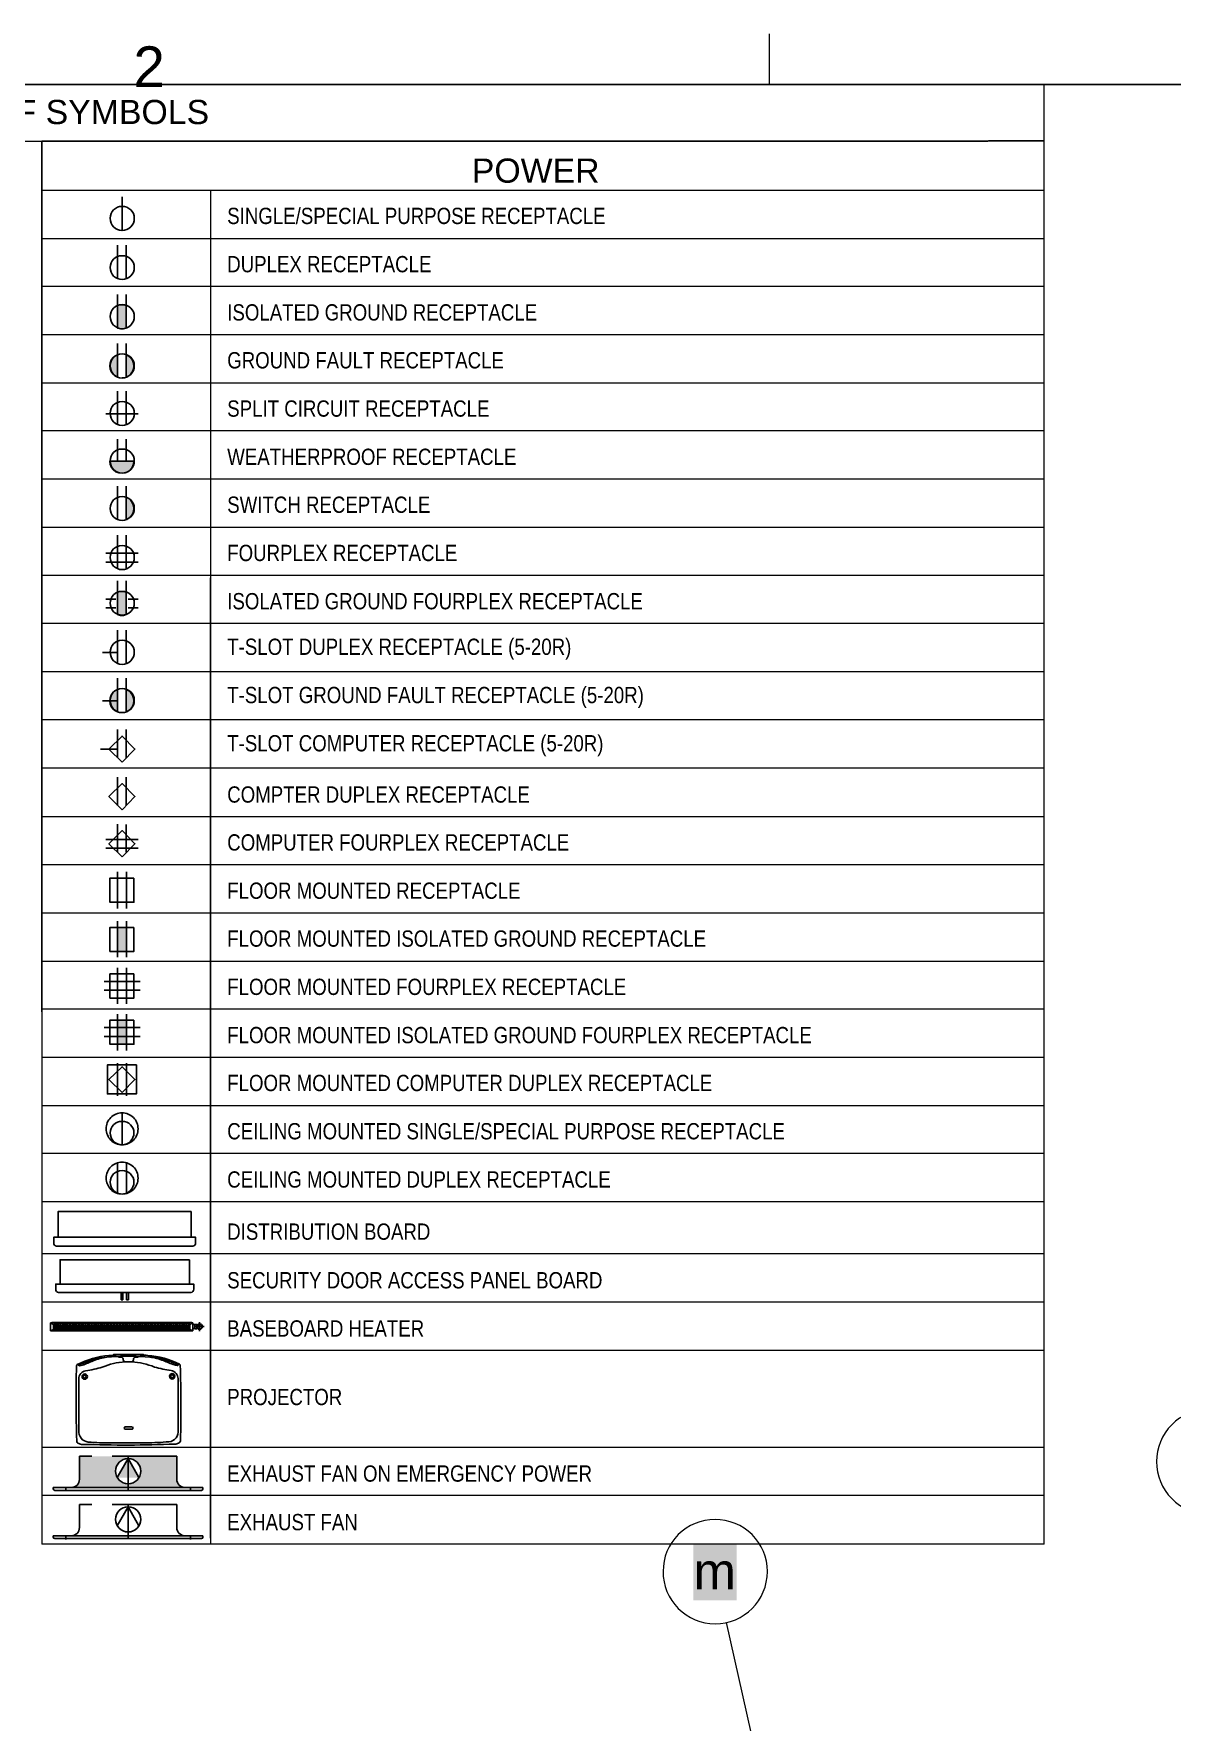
# Model space of a CAD drawing. Header units: inches. Extents: x 0.9 to 36.3, y 0.7 to 23.3.
# Drawn here: x 22.51 to 28.09, y 14.96 to 23.24 of the extents above; entities that cross this region are included whole.
import ezdxf

# ---------------------------------------------------------------- set-up
doc = ezdxf.new("R2010")
doc.units = ezdxf.units.IN
doc.linetypes.add('CENTER', pattern=[50.8, 31.75, -6.35, 6.35, -6.35])
doc.layers.get('0').update_dxf_attribs({"color": 1})
doc.layers.add('Legends', color=250, linetype='Continuous')
doc.layers.add('PDF_Text', color=7, linetype='Continuous')
doc.layers.add('PDF_Geometry', color=7, linetype='Continuous', lineweight=9, true_color=0x777777)
doc.layers.add('PDF_Solid Fills', color=7, linetype='Continuous', true_color=0xffffff)
doc.styles.add('PDF Arial', font='arial.ttf')
doc.styles.add('PDF Arial Narrow', font='ARIALN.TTF')
doc.styles.add('PDF GillSansMT', font='arial.ttf')

# ---------------------------------------------------------------- blocks, each defined once
blk = doc.blocks.new('Epson 5040ub_top_cad-block.com')
at = {"color": 0}
for points in [[(-73.9, -4.5), (-73.9, 0), (0, 0)], [(73.9, -4.5), (73.9, 0), (0, 0)], [(-230.6, -53.4), (-238.1, -47.2)], [(-219.7, -49.3), (-227.7, -42.6)], [(-208.3, -44.9), (-216.4, -38.2)], [(-198.7, -41.1), (-206.5, -34.6)], [(-188.1, -37), (-195.3, -31)], [(-177.2, -32.4), (-183.1, -27.5)], [(-167.9, -28.7), (-172.6, -24.9)], [(-157.3, -24.9), (-160.4, -22.3)], [(-147.5, -21.8), (-149.4, -20.3)], [(-138.3, -19.3), (-138.9, -18.8)], [(138.3, -19.3), (138.9, -18.8)], [(147.5, -21.8), (149.4, -20.3)], [(157.3, -24.9), (160.4, -22.3)], [(167.9, -28.7), (172.6, -24.9)], [(177.2, -32.4), (183.1, -27.5)], [(188.1, -37), (195.3, -31)], [(198.7, -41.1), (206.5, -34.6)], [(208.3, -44.9), (216.4, -38.2)], [(219.7, -49.3), (227.7, -42.6)], [(230.6, -53.4), (238.1, -47.2)], [(-18.6, -359.4), (0, -359.4)], [(-18.6, -371.4), (0, -371.4)], [(18.6, -359.4), (0, -359.4)], [(18.6, -371.4), (0, -371.4)], [(-48.7, -438.5), (48.7, -438.5)]]:
    blk.add_lwpolyline(points, dxfattribs=at)
for points in [[(0, -36.6), (-16.8, -36.6, -0.354906), (-24.2, -30.6, -0.016056), (-25.6, -22.2, 0.285232), (-31.3, -15.4, 0.084022), (-44.3, -13.5, -0.143766), (-48.6, -12.3, -0.072792), (-51.7, -9.7), (-60.2, -10.3, 0.320532), (-65.8, -5.2, 0.048215), (-96.9, -4.8, 0.096612), (-253.6, -49, 0.263617), (-257.6, -55.1, 0.012885), (-257.6, -426.5, -0.781265)], [(-60.2, -10.3), (-106, -13.5, 0.045223), (-106, -13.5, 0.07056), (-174.3, -31.3, -0.006437), (-228.3, -52.6, -0.072856), (-242.6, -55.7, -0.70445), (-245.6, -48.9, -0.081569), (-240.3, -45.4, -0.0531), (-169.8, -21.4, -0.048177), (-106, -13.5, -6.183682)], [(-48.7, -438.5), (-87.3, -438.5, -0.020934), (-200.3, -433.8, -0.427836), (-246.2, -376.8), (-246.2, -120.6, -0.367703), (-212.3, -80.7, 0.026801), (-129.5, -62.7, 0.03082), (-129.5, -62.7, -0.081077), (-16.8, -36.6, -8.970593)], [(-246.5, -53.2, -0.112665), (-245.6, -51.7, -0.081569), (-240.3, -48.2, -0.0531), (-169.8, -24.2, -0.02751), (-133.5, -18.2, -0.02751)], [(0, -36.6), (16.8, -36.6, 0.354906), (24.2, -30.6, 0.016056), (25.6, -22.2, -0.285232), (31.3, -15.4, -0.084022), (44.3, -13.5, 0.143766), (48.6, -12.3, 0.072792), (51.7, -9.7), (60.2, -10.3, -0.320532), (65.8, -5.2, -0.048215), (96.9, -4.8, -0.096612), (253.6, -49, -0.263617), (257.6, -55.1, -0.012885), (257.6, -426.5, 0.781265)], [(48.7, -438.5), (87.3, -438.5, 0.020934), (200.3, -433.8, 0.427836), (246.2, -376.8), (246.2, -120.6, 0.367703), (212.3, -80.7, -0.026801), (129.5, -62.7, -0.03082), (129.5, -62.7, 0.081077), (16.8, -36.6, 8.970593)], [(60.2, -10.3), (106, -13.5, -0.045223), (106, -13.5, -0.07056), (174.3, -31.3, 0.006437), (228.3, -52.6, 0.072856), (242.6, -55.7, 0.70445), (245.6, -48.9, 0.081569), (240.3, -45.4, 0.0531), (169.8, -21.4, 0.048177), (106, -13.5, 6.183682)], [(246.5, -53.2, 0.112665), (245.6, -51.7, 0.081569), (240.3, -48.2, 0.0531), (169.8, -24.2, 0.02751), (133.5, -18.2, 0.02751)], [(-257.6, -426.5, 0.30611), (-247.4, -441.7, 0.079705), (-229.7, -445.7, 0.003039), (0, -450, 73.76926)], [(257.6, -426.5, -0.30611), (247.4, -441.7, -0.079705), (229.7, -445.7, -0.003039), (0, -450, -73.76926)]]:
    blk.add_lwpolyline(points, format="xyb", dxfattribs=at)
for centre, radius in [((-217, -109.2), 13.3), ((-217, -109.2), 7.38), ((217, -109.2), 13.3), ((217, -109.2), 7.38)]:
    blk.add_circle(centre, radius, dxfattribs=at)
for centre, radius, start, end in [((0, -858.8), 850.7, 86.51693, 93.48307), ((-14, -365.4), 7.59, 127.73948, 232.26052), ((14, -365.4), 7.59, 307.73948, 52.26052)]:
    blk.add_arc(centre, radius, start, end, dxfattribs=at)

msp = doc.modelspace()

# ---------------------------------------------------------------- hatches: boundary and pattern name
at = {"layer": 'Legends', "transparency": 33554559}
for points in [[(22.9546, 21.7988), (22.9613, 21.7988), (22.9613, 21.9105), (22.9546, 21.9121), (22.9263, 21.9121), (22.918, 21.9105), (22.918, 21.7988), (22.9263, 21.7988), (22.933, 21.7972), (22.948, 21.7955), (22.948, 21.7972)], [(22.898, 21.5738), (22.9196, 21.5588), (22.9196, 21.6672), (22.9163, 21.6672), (22.893, 21.6488), (22.883, 21.6288), (22.8846, 21.5955)], [(22.9896, 21.6488), (22.9646, 21.6672), (22.9613, 21.6672), (22.9613, 21.5588), (22.988, 21.5788), (22.998, 21.6005), (22.9996, 21.6272)], [(22.998, 21.1322), (22.9996, 21.1455), (22.883, 21.1455), (22.8863, 21.1238), (22.903, 21.1038), (22.9246, 21.0905), (22.9563, 21.0888), (22.9863, 21.1088)], [(22.9746, 20.9639), (22.9646, 20.9689), (22.9613, 20.9689), (22.9613, 20.8605), (22.978, 20.8689), (22.9946, 20.8905), (22.998, 20.9322), (22.9896, 20.9489)], [(22.958, 20.3939), (22.9613, 20.3939), (22.9613, 20.5055), (22.9546, 20.5072), (22.9263, 20.5072), (22.918, 20.5055), (22.918, 20.3939), (22.923, 20.3939), (22.933, 20.3905), (22.948, 20.3889), (22.948, 20.3905)], [(22.8963, 19.9306), (22.9196, 19.9172), (22.9196, 20.0256), (22.9163, 20.0256), (22.893, 20.0056), (22.883, 19.9856), (22.8846, 19.9522)], [(22.9746, 20.0206), (22.9646, 20.0256), (22.9613, 20.0256), (22.9613, 19.9172), (22.978, 19.9256), (22.9946, 19.9472), (22.998, 19.9889), (22.9896, 20.0056)]]:
    msp.add_hatch(color=256, dxfattribs=at).paths.add_polyline_path(points)
at = {"layer": 'Legends', "linetype": 'CENTER', "ltscale": 0.01, "transparency": 33554559}
h = msp.add_hatch(color=256, dxfattribs=at)
h.dxf.hatch_style = 1
h.paths.add_polyline_path([(22.9221, 16.154, -0.622687), (22.971, 16.2534), (22.971, 16.2645), (22.7321, 16.2645), (22.7321, 16.154)])
h.paths.add_polyline_path([(22.7321, 16.154), (22.7321, 16.1512, -0.414214), (22.6924, 16.1115), (22.971, 16.1115), (22.971, 16.13, -0.232524), (22.9221, 16.154)])
h.paths.add_polyline_path([(23.0198, 16.154, -0.232524), (22.971, 16.13), (22.971, 16.1115), (23.2495, 16.1115, -0.414214), (23.2099, 16.1512), (23.2099, 16.154)])
h.paths.add_polyline_path([(22.971, 16.2645), (22.971, 16.2534, -0.622687), (23.0198, 16.154), (23.2099, 16.154), (23.2099, 16.2645)])
h.paths.add_polyline_path([(22.971, 16.2534), (22.971, 16.1602), (23.024, 16.1602)], flags=17)
h.paths.add_polyline_path([(22.9179, 16.1602), (22.971, 16.1602), (22.971, 16.2534)], flags=17)

# ---------------------------------------------------------------- linework, layer by layer
at = {"layer": 'Legends', "linetype": 'CENTER', "lineweight": 20, "ltscale": 0.01}
msp.add_line((27.4644, 22.7162), (27.4644, 22.9945), dxfattribs=at)
at = {"layer": 'Legends', "lineweight": 20}
for p, q in [((27.4644, 22.7162), (22.548, 22.7162)), ((22.548, 22.7162), (22.548, 15.8332)), ((27.4644, 15.8332), (27.4644, 22.7162)), ((27.4644, 18.4447), (27.4644, 22.7162)), ((22.548, 18.4447), (22.548, 15.8332)), ((27.4644, 15.8332), (27.4644, 18.4447))]:
    msp.add_line(p, q, dxfattribs=at)
at = {"layer": 'Legends'}
msp.add_line((22.548, 22.7162), (22.548, 18.4447), dxfattribs=at)
at = {"layer": 'Legends', "linetype": 'ByBlock', "ltscale": 0.5}
for p, q in [((22.5896, 16.9183), (22.5974, 16.9183)), ((22.5896, 16.9183), (22.5896, 16.8792)), ((22.5974, 16.9212), (23.2812, 16.9216)), ((22.5974, 16.9183), (22.5974, 16.9212)), ((23.2592, 16.9061), (23.2592, 16.8907)), ((23.2669, 16.9158), (23.2669, 16.8907)), ((23.2736, 16.8869), (23.2736, 16.9158)), ((23.2812, 16.9187), (23.2812, 16.9216)), ((23.2812, 16.9187), (23.289, 16.9187)), ((23.289, 16.9187), (23.2891, 16.8796)), ((22.5896, 16.8792), (23.2891, 16.8796))]:
    msp.add_line(p, q, dxfattribs=at)
at = {"layer": 'Legends', "linetype": 'ByBlock', "ltscale": 0.3}
for p, q in [((22.605, 16.9154), (23.2736, 16.9158)), ((22.605, 16.8865), (22.605, 16.9154)), ((22.6117, 16.9154), (22.6117, 16.8903)), ((22.6194, 16.9115), (22.6194, 16.8903)), ((22.6271, 16.9115), (22.6271, 16.8903)), ((22.6348, 16.9058), (22.6348, 16.8903)), ((22.6425, 16.9058), (22.6426, 16.8904)), ((22.6503, 16.9116), (22.6503, 16.8904)), ((22.658, 16.9116), (22.658, 16.8904)), ((22.6657, 16.9058), (22.6657, 16.8904)), ((22.6734, 16.9058), (22.6734, 16.8904)), ((22.6811, 16.9116), (22.6811, 16.8904)), ((22.6888, 16.9116), (22.6888, 16.8904)), ((22.6965, 16.9058), (22.6965, 16.8904)), ((22.7042, 16.9058), (22.7042, 16.8904)), ((22.7119, 16.9116), (22.7119, 16.8904)), ((22.7196, 16.9116), (22.7196, 16.8904)), ((22.7273, 16.9058), (22.7273, 16.8904)), ((22.735, 16.9058), (22.7351, 16.8904)), ((22.7428, 16.9116), (22.7428, 16.8904)), ((22.7505, 16.9116), (22.7505, 16.8904)), ((22.7582, 16.9058), (22.7582, 16.8904)), ((22.7659, 16.9058), (22.7659, 16.8904)), ((22.7736, 16.9116), (22.7736, 16.8904)), ((22.7813, 16.9116), (22.7813, 16.8904)), ((22.789, 16.9059), (22.789, 16.8904)), ((22.7967, 16.9059), (22.7967, 16.8904)), ((22.8044, 16.9116), (22.8044, 16.8904)), ((22.8121, 16.9116), (22.8121, 16.8905)), ((22.8198, 16.9059), (22.8198, 16.8905)), ((22.8275, 16.9059), (22.8276, 16.8905)), ((22.8353, 16.9117), (22.8353, 16.8905)), ((22.843, 16.9117), (22.843, 16.8905)), ((22.8507, 16.9059), (22.8507, 16.8905)), ((22.8584, 16.9059), (22.8584, 16.8905)), ((22.861, 16.9155), (23.0164, 16.9156)), ((22.8661, 16.9117), (22.8661, 16.8905)), ((22.8738, 16.9117), (22.8738, 16.8905)), ((22.8815, 16.9059), (22.8815, 16.8905)), ((22.8892, 16.9059), (22.8892, 16.8905)), ((22.8969, 16.9117), (22.8969, 16.8905)), ((22.9046, 16.9117), (22.9046, 16.8905)), ((22.9123, 16.9059), (22.9124, 16.8905)), ((22.92, 16.9059), (22.9201, 16.8905)), ((22.9278, 16.9117), (22.9278, 16.8905)), ((22.9355, 16.9117), (22.9355, 16.8905)), ((22.9432, 16.9059), (22.9432, 16.8905)), ((22.9509, 16.9059), (22.9509, 16.8905)), ((22.9586, 16.9117), (22.9586, 16.8905)), ((22.9663, 16.9117), (22.9663, 16.8905)), ((22.974, 16.906), (22.974, 16.8905)), ((22.9817, 16.906), (22.9817, 16.8905)), ((22.9894, 16.9118), (22.9894, 16.8906)), ((22.9971, 16.9118), (22.9971, 16.8906)), ((23.0048, 16.906), (23.0049, 16.8906)), ((23.0126, 16.906), (23.0126, 16.8906)), ((23.0203, 16.9118), (23.0203, 16.8906)), ((23.028, 16.9118), (23.028, 16.8906)), ((23.0357, 16.906), (23.0357, 16.8906)), ((23.0434, 16.906), (23.0434, 16.8906)), ((23.0511, 16.9118), (23.0511, 16.8906)), ((23.0588, 16.9118), (23.0588, 16.8906)), ((23.0665, 16.906), (23.0665, 16.8906)), ((23.0742, 16.906), (23.0742, 16.8906)), ((23.0819, 16.9118), (23.0819, 16.8906)), ((23.0896, 16.9118), (23.0896, 16.8906)), ((23.0973, 16.906), (23.0974, 16.8906)), ((23.1051, 16.906), (23.1051, 16.8906)), ((23.1128, 16.9118), (23.1128, 16.8906)), ((23.1205, 16.9118), (23.1205, 16.8906)), ((23.1282, 16.9061), (23.1282, 16.8906)), ((23.1359, 16.9061), (23.1359, 16.8906)), ((23.1436, 16.9118), (23.1436, 16.8906)), ((23.1513, 16.9118), (23.1513, 16.8906)), ((23.159, 16.9061), (23.159, 16.8907)), ((23.1667, 16.9061), (23.1667, 16.8907)), ((23.1744, 16.9119), (23.1744, 16.8907)), ((23.1821, 16.9119), (23.1821, 16.8907)), ((23.1898, 16.9061), (23.1899, 16.8907)), ((23.1976, 16.9061), (23.1976, 16.8907)), ((23.2053, 16.9119), (23.2053, 16.8907)), ((23.213, 16.9119), (23.213, 16.8907)), ((23.2207, 16.9061), (23.2207, 16.8907)), ((23.2284, 16.9061), (23.2284, 16.8907)), ((23.2361, 16.9119), (23.2361, 16.8907)), ((23.2438, 16.9119), (23.2438, 16.8907)), ((23.2515, 16.9061), (23.2515, 16.8907)), ((23.289, 16.9102), (23.2983, 16.9102)), ((23.2983, 16.911), (23.2983, 16.8902)), ((23.3083, 16.911), (23.2983, 16.911)), ((23.3083, 16.9006), (23.2983, 16.9006)), ((23.3001, 16.9006), (23.3436, 16.9006)), ((23.3083, 16.911), (23.3083, 16.8902)), ((23.3083, 16.9093), (23.3115, 16.9093)), ((23.3218, 16.8788), (23.3218, 16.9224)), ((22.605, 16.8865), (23.2736, 16.8869)), ((23.0164, 16.8867), (22.8622, 16.8866)), ((23.2891, 16.8909), (23.2983, 16.8909)), ((23.3083, 16.8902), (23.2983, 16.8902)), ((23.3083, 16.8919), (23.3115, 16.8919))]:
    msp.add_line(p, q, dxfattribs=at)
at = {"layer": 'Legends', "linetype": 'ByBlock'}
for p, q in [((22.7321, 16.1512), (22.7321, 16.2645)), ((22.971, 16.0974), (22.971, 16.2645)), ((23.2099, 16.1512), (23.2099, 16.2645)), ((22.6924, 16.1115), (22.6038, 16.1115)), ((22.6038, 16.1115), (22.6038, 16.1044)), ((23.3311, 16.0974), (22.6109, 16.0974)), ((22.665, 16.1137), (22.665, 16.0933)), ((23.2495, 16.1115), (22.6924, 16.1115)), ((23.3381, 16.1115), (23.2495, 16.1115)), ((23.2769, 16.1137), (23.2769, 16.0933)), ((23.3381, 16.1115), (23.3381, 16.1044)), ((22.7321, 15.9145), (22.7321, 16.0278)), ((22.971, 15.8607), (22.971, 16.0278)), ((23.2099, 15.9145), (23.2099, 16.0278)), ((22.6924, 15.8748), (22.6038, 15.8748)), ((22.6038, 15.8748), (22.6038, 15.8678)), ((23.3311, 15.8607), (22.6109, 15.8607)), ((22.665, 15.877), (22.665, 15.8567)), ((23.2495, 15.8748), (22.6924, 15.8748)), ((23.3381, 15.8748), (23.2495, 15.8748)), ((23.2769, 15.877), (23.2769, 15.8567)), ((23.3381, 15.8748), (23.3381, 15.8678))]:
    msp.add_line(p, q, dxfattribs=at)
at = {"layer": 'Legends', "linetype": 'CENTER', "ltscale": 0.01}
for p, q in [((23.2099, 16.2645), (22.7321, 16.2645)), ((23.2099, 16.0278), (22.7321, 16.0278))]:
    msp.add_line(p, q, dxfattribs=at)
at = {"layer": 'Legends', "lineweight": 20}
for points in [[(17.5515, 22.9929), (17.5515, 22.7162), (27.1895, 22.7162)], [(17.5527, 22.9945), (27.4644, 22.9945)], [(27.4644, 22.718), (27.1914, 22.718)], [(22.548, 22.4755), (27.4644, 22.4755)], [(23.3746, 22.4755), (23.3746, 15.8332)], [(22.548, 22.2388), (27.4644, 22.2388)], [(22.548, 22.0038), (27.4644, 22.0038)], [(22.548, 21.7672), (27.4644, 21.7672)], [(22.548, 21.5305), (27.4644, 21.5305)], [(22.548, 21.2955), (27.4644, 21.2955)], [(22.548, 21.0588), (27.4644, 21.0588)], [(22.548, 20.8222), (27.4644, 20.8222)], [(22.548, 20.5872), (27.4644, 20.5872)], [(23.3746, 15.8624), (23.3746, 20.5739)], [(22.548, 20.3505), (27.4644, 20.3505)], [(22.548, 20.1139), (27.4644, 20.1139)], [(22.548, 19.8789), (27.4644, 19.8789)], [(22.548, 19.6422), (27.4644, 19.6422)], [(22.548, 19.4022), (27.4644, 19.4022)], [(22.548, 19.1673), (27.4644, 19.1673)], [(22.548, 18.9306), (27.4644, 18.9306)], [(22.548, 18.6939), (27.4644, 18.6939)], [(22.548, 18.459), (27.4644, 18.459)], [(22.548, 18.2223), (27.4644, 18.2223)], [(22.548, 17.9856), (27.4644, 17.9856)], [(22.548, 17.7506), (27.4644, 17.7506)], [(22.548, 17.514), (27.4644, 17.514)], [(27.4644, 17.2581), (22.548, 17.2581)], [(27.4644, 17.0198), (22.548, 17.0198)], [(27.4644, 16.7831), (22.548, 16.7831)], [(27.4644, 16.3081), (22.548, 16.3081)], [(27.4644, 16.0715), (22.548, 16.0715)], [(27.4644, 15.8332), (22.548, 15.8332)]]:
    msp.add_lwpolyline(points, dxfattribs=at)
at = {"layer": 'Legends'}
for points in [[(22.9413, 22.4421), (22.9413, 22.2771, 0.416667), (23.0013, 22.3371)], [(22.9413, 17.7906), (22.9413, 17.949, 0.414894), (22.863, 17.8706, 0.414894), (22.9413, 17.7923, 0.414894), (23.0196, 17.8706, 0.414894), (22.9413, 17.949)], [(22.883, 17.8506, 0.417898), (22.9413, 17.7923, 0.407143), (22.9996, 17.8506)], [(22.883, 17.609, 0.417898), (22.9413, 17.5507, 0.407143), (22.9996, 17.609)]]:
    msp.add_lwpolyline(points, format="xyb", dxfattribs=at)
for points in [[(22.918, 22.2055), (22.918, 22.0405)], [(22.9613, 22.2055), (22.9613, 22.0388)], [(22.918, 21.9638), (22.918, 21.7988)], [(22.9613, 21.9638), (22.9613, 21.7988)], [(22.918, 21.7238), (22.918, 21.5572)], [(22.9613, 21.7238), (22.9613, 21.5572)], [(22.918, 21.4888), (22.918, 21.3238)], [(22.9613, 21.4888), (22.9613, 21.3238)], [(22.8613, 21.3788), (23.0196, 21.3788)], [(22.918, 21.2538), (22.918, 21.1455)], [(22.9613, 21.2538), (22.9613, 21.1455)], [(22.8813, 21.1455), (22.9996, 21.1455)], [(22.918, 21.0238), (22.918, 20.8589)], [(22.9613, 21.0238), (22.9613, 20.8589)], [(22.918, 20.7822), (22.918, 20.6172)], [(22.9613, 20.7822), (22.9613, 20.6172)], [(22.8613, 20.6939), (23.0196, 20.6939)], [(22.8613, 20.6505), (23.0196, 20.6505)], [(22.918, 20.5589), (22.918, 20.3939)], [(22.9613, 20.5589), (22.9613, 20.3922)], [(22.8613, 20.4689), (22.9113, 20.4689)], [(23.0196, 20.4689), (22.9713, 20.4689)], [(22.8613, 20.4272), (22.9113, 20.4272)], [(23.0196, 20.4272), (22.9713, 20.4272)], [(22.918, 20.3172), (22.918, 20.1522)], [(22.9613, 20.3172), (22.9613, 20.1522)], [(22.8446, 20.2072), (22.918, 20.2072)], [(22.9196, 20.0806), (22.9196, 19.9156)], [(22.9613, 20.0806), (22.9613, 19.9156)], [(22.8446, 19.9706), (22.9196, 19.9706)], [(22.918, 19.8289), (22.918, 19.6906)], [(22.9613, 19.8289), (22.9613, 19.6906)], [(22.8346, 19.7339), (22.918, 19.7339)], [(22.918, 19.5956), (22.918, 19.4572)], [(22.9613, 19.5956), (22.9613, 19.4572)], [(22.918, 19.3656), (22.918, 19.2273)], [(22.9613, 19.3639), (22.9613, 19.2273)], [(22.8613, 19.2906), (23.0196, 19.2906)], [(22.8613, 19.2473), (23.0196, 19.2473)], [(22.9196, 18.9523), (22.9196, 19.1306)], [(22.963, 18.9523), (22.963, 19.1306)], [(22.9196, 18.7123), (22.9196, 18.8889)], [(22.963, 18.7123), (22.963, 18.8889)], [(22.9196, 18.484), (22.9196, 18.6606)], [(22.963, 18.484), (22.963, 18.6606)], [(23.0296, 18.5939), (22.853, 18.5939)], [(23.0296, 18.5506), (22.853, 18.5506)], [(22.9196, 18.2556), (22.9196, 18.434)], [(22.963, 18.2556), (22.963, 18.434)], [(23.0296, 18.3673), (22.853, 18.3673)], [(23.0296, 18.324), (22.853, 18.324)], [(22.9196, 18.0323), (22.9196, 18.1923)], [(22.963, 18.0323), (22.963, 18.1923)], [(22.9196, 17.5523), (22.9196, 17.704)], [(22.963, 17.5523), (22.963, 17.704)]]:
    msp.add_lwpolyline(points, dxfattribs=at)
for points in [[(22.918, 21.7988), (22.933, 21.7955), (22.948, 21.7955), (22.9613, 21.7988), (22.9613, 21.9088), (22.948, 21.9121), (22.933, 21.9121), (22.918, 21.9088)], [(22.9196, 21.5572), (22.9196, 21.6672), (22.9063, 21.6605), (22.8963, 21.6522), (22.888, 21.6405), (22.883, 21.6272), (22.8813, 21.6122), (22.883, 21.5988), (22.888, 21.5855), (22.8963, 21.5738), (22.9063, 21.5638)], [(22.9613, 21.5572), (22.9746, 21.5638), (22.9846, 21.5738), (22.993, 21.5855), (22.998, 21.5988), (22.9996, 21.6122), (22.998, 21.6272), (22.993, 21.6405), (22.9846, 21.6522), (22.9746, 21.6605), (22.9613, 21.6672)], [(22.9996, 21.1455), (22.8813, 21.1455), (22.883, 21.1305), (22.8896, 21.1155), (22.8996, 21.1038), (22.9113, 21.0938), (22.9246, 21.0888), (22.9413, 21.0872), (22.9563, 21.0888), (22.9696, 21.0938), (22.983, 21.1038), (22.9913, 21.1155), (22.998, 21.1305)], [(22.9613, 20.8589), (22.9746, 20.8655), (22.9846, 20.8739), (22.993, 20.8855), (22.998, 20.8989), (22.9996, 20.9139), (22.998, 20.9272), (22.993, 20.9405), (22.9846, 20.9522), (22.9746, 20.9622), (22.9613, 20.9689)], [(22.918, 20.3939), (22.933, 20.3889), (22.948, 20.3889), (22.9613, 20.3939), (22.9613, 20.5039), (22.948, 20.5072), (22.933, 20.5072), (22.918, 20.5039)], [(22.9196, 19.9156), (22.9196, 20.0256), (22.9063, 20.0189), (22.8963, 20.0089), (22.888, 19.9972), (22.883, 19.9839), (22.8813, 19.9706), (22.883, 19.9556), (22.888, 19.9422), (22.8963, 19.9306), (22.9063, 19.9222)], [(22.9613, 19.9156), (22.9746, 19.9222), (22.9846, 19.9306), (22.993, 19.9422), (22.998, 19.9556), (22.9996, 19.9706), (22.998, 19.9839), (22.993, 19.9972), (22.9846, 20.0089), (22.9746, 20.0189), (22.9613, 20.0256)], [(22.9413, 19.6689), (22.8763, 19.7339), (22.9413, 19.7972), (23.0046, 19.7339)], [(22.9413, 19.4356), (22.8763, 19.5006), (22.9413, 19.5639), (23.0046, 19.5006)], [(22.9413, 19.2056), (22.8763, 19.2689), (22.9413, 19.3339), (23.0046, 19.2689)], [(22.9996, 19.1006), (22.9996, 18.9823), (22.8813, 18.9823), (22.8813, 19.1006)], [(22.9996, 18.8589), (22.9996, 18.7406), (22.8813, 18.7406), (22.8813, 18.8589)], [(22.9196, 18.7406), (22.963, 18.7406), (22.963, 18.8589), (22.9196, 18.8589)], [(22.9996, 18.6306), (22.9996, 18.5123), (22.8813, 18.5123), (22.8813, 18.6306)], [(22.9996, 18.404), (22.9996, 18.2856), (22.8813, 18.2856), (22.8813, 18.404)], [(22.9196, 18.2856), (22.963, 18.2856), (22.963, 18.404), (22.9196, 18.404)], [(23.0113, 18.184), (23.0113, 18.0423), (22.8696, 18.0423), (22.8696, 18.184)], [(22.9413, 18.049), (22.8763, 18.1123), (22.9413, 18.1756), (23.0046, 18.1123)]]:
    msp.add_lwpolyline(points, close=True, dxfattribs=at)
msp.add_lwpolyline([(22.9413, 17.7073, 0.414894), (22.863, 17.629, 0.414894), (22.9413, 17.5507, 0.414894), (23.0196, 17.629, 0.414894)], format="xyb", close=True, dxfattribs=at)
at = {"layer": 'Legends', "linetype": 'ByBlock', "ltscale": 0.001}
for points in [[(23.2802, 17.4652), (23.2802, 17.3389), (22.6279, 17.3389), (22.6279, 17.4652)], [(23.272, 17.2282), (23.272, 17.1094), (22.6367, 17.1094), (22.6367, 17.2282)]]:
    msp.add_lwpolyline(points, close=True, dxfattribs=at)
for points in [[(23.3023, 17.3118), (23.3023, 17.3389), (22.6059, 17.3389), (22.6059, 17.3113)], [(23.2928, 17.0839), (23.2928, 17.1094), (22.6159, 17.1094), (22.6159, 17.0834)]]:
    msp.add_lwpolyline(points, dxfattribs=at)
at = {"layer": 'Legends', "ltscale": 0.001}
msp.add_lwpolyline([(22.6059, 17.3118, 0.368033), (22.6201, 17.2946), (23.2881, 17.2946, 0.368033), (23.3023, 17.3118), (23.3023, 17.3113)], format="xyb", dxfattribs=at)
at = {"layer": 'Legends', "linetype": 'ByBlock', "ltscale": 0.001}
msp.add_lwpolyline([(22.6159, 17.0839, 0.368033), (22.6293, 17.0677), (23.2794, 17.0677, 0.368033), (23.2928, 17.0839), (23.2928, 17.0834)], format="xyb", dxfattribs=at)
at = {"layer": 'Legends', "linetype": 'CENTER', "ltscale": 0.01}
for points in [[(22.936, 17.0677), (22.9454, 17.0677), (22.9454, 17.0322), (22.936, 17.0322)], [(22.9631, 17.0677), (22.9725, 17.0677), (22.9725, 17.0322), (22.9631, 17.0322)]]:
    msp.add_lwpolyline(points, close=True, dxfattribs=at)
at = {"layer": 'Legends', "linetype": 'ByBlock'}
for points in [[(22.971, 16.2534), (22.9179, 16.1602)], [(23.024, 16.1602), (22.971, 16.2534)], [(22.971, 16.0167), (22.9179, 15.9235)], [(23.024, 15.9235), (22.971, 16.0167)]]:
    msp.add_lwpolyline(points, dxfattribs=at)
at = {"layer": 'Legends', "linetype": 'ByBlock', "ltscale": 0.5}
for radius in [0.0135, 0.0114]:
    msp.add_circle((23.3218, 16.9006), radius, dxfattribs=at)
at = {"layer": 'Legends', "linetype": 'ByBlock'}
for centre in [(22.971, 16.1917), (22.971, 15.9551)]:
    msp.add_circle(centre, 0.0617, dxfattribs=at)
at = {"layer": 'Legends'}
for centre, radius, start, end in [((22.9409, 22.0951), 0.058, 179.6401, 270.3599), ((22.9415, 21.8552), 0.0597, 269.76027, 0.23973), ((22.9415, 21.6136), 0.0597, 269.76027, 0.23973), ((22.9415, 21.3803), 0.0597, 269.76027, 0.23973), ((22.9415, 21.1469), 0.0597, 269.76027, 0.23973), ((22.9409, 20.9135), 0.058, 179.6401, 270.3599), ((22.9415, 20.6736), 0.0597, 269.76027, 0.23973), ((22.9409, 20.4485), 0.058, 179.6401, 270.3599), ((22.9415, 20.2086), 0.0597, 269.76027, 0.23973), ((22.9415, 19.972), 0.0597, 269.76027, 0.23973)]:
    msp.add_arc(centre, radius, start, end, dxfattribs=at)
at = {"layer": 'Legends', "linetype": 'ByBlock', "ltscale": 0.3}
for centre, radius, start, end in [((22.6084, 16.9202), 0.0112, 190.14044, 252.19339), ((22.6233, 16.9115), 0.00385, 0.03355, 180.03355), ((22.6387, 16.9058), 0.00385, 0.03355, 180.03355), ((22.6541, 16.9116), 0.00385, 0.03355, 180.03355), ((22.6695, 16.9058), 0.00385, 0.03355, 180.03355), ((22.6849, 16.9116), 0.00385, 0.03355, 180.03355), ((22.7004, 16.9058), 0.00385, 0.03355, 180.03355), ((22.7158, 16.9116), 0.00385, 0.03355, 180.03355), ((22.7312, 16.9058), 0.00385, 0.03355, 180.03355), ((22.7466, 16.9116), 0.00385, 0.03355, 180.03355), ((22.762, 16.9058), 0.00385, 0.03355, 180.03355), ((22.7774, 16.9116), 0.00385, 0.03355, 180.03355), ((22.7929, 16.9059), 0.00385, 0.03355, 180.03355), ((22.8083, 16.9116), 0.00385, 0.03355, 180.03355), ((22.8237, 16.9059), 0.00385, 0.03355, 180.03355), ((22.8391, 16.9117), 0.00385, 0.03355, 180.03355), ((22.8545, 16.9059), 0.00385, 0.03355, 180.03355), ((22.8699, 16.9117), 0.00385, 0.03355, 180.03355), ((22.8854, 16.9059), 0.00385, 0.03355, 180.03355), ((22.9008, 16.9117), 0.00385, 0.03355, 180.03355), ((22.9162, 16.9059), 0.00385, 0.03355, 180.03355), ((22.9316, 16.9117), 0.00385, 0.03355, 180.03355), ((22.947, 16.9059), 0.00385, 0.03355, 180.03355), ((22.9624, 16.9117), 0.00385, 0.03355, 180.03355), ((22.9779, 16.906), 0.00385, 0.03355, 180.03355), ((22.9933, 16.9118), 0.00385, 0.03355, 180.03355), ((23.0087, 16.906), 0.00385, 0.03355, 180.03355), ((23.0241, 16.9118), 0.00385, 0.03355, 180.03355), ((23.0395, 16.906), 0.00385, 0.03355, 180.03355), ((23.0549, 16.9118), 0.00385, 0.03355, 180.03355), ((23.0704, 16.906), 0.00385, 0.03355, 180.03355), ((23.0858, 16.9118), 0.00385, 0.03355, 180.03355), ((23.1012, 16.906), 0.00385, 0.03355, 180.03355), ((23.1166, 16.9118), 0.00385, 0.03355, 180.03355), ((23.132, 16.9061), 0.00385, 0.03355, 180.03355), ((23.1474, 16.9118), 0.00385, 0.03355, 180.03355), ((23.1629, 16.9061), 0.00385, 0.03355, 180.03355), ((23.1783, 16.9119), 0.00385, 0.03355, 180.03355), ((23.1937, 16.9061), 0.00385, 0.03355, 180.03355), ((23.2091, 16.9119), 0.00385, 0.03355, 180.03355), ((23.2245, 16.9061), 0.00385, 0.03355, 180.03355), ((23.2399, 16.9119), 0.00385, 0.03355, 180.03355), ((23.2554, 16.9061), 0.00385, 0.03355, 180.03355), ((22.6084, 16.8772), 0.0112, 107.87371, 169.92667), ((22.6156, 16.8903), 0.00385, 180.03355, 0.03355), ((22.631, 16.8903), 0.00385, 180.03355, 0.03355), ((22.6464, 16.8904), 0.00385, 180.03355, 0.03355), ((22.6618, 16.8904), 0.00385, 180.03355, 0.03355), ((22.6772, 16.8904), 0.00385, 180.03355, 0.03355), ((22.6927, 16.8904), 0.00385, 180.03355, 0.03355), ((22.7081, 16.8904), 0.00385, 180.03355, 0.03355), ((22.7235, 16.8904), 0.00385, 180.03355, 0.03355), ((22.7389, 16.8904), 0.00385, 180.03355, 0.03355), ((22.7543, 16.8904), 0.00385, 180.03355, 0.03355), ((22.7697, 16.8904), 0.00385, 180.03355, 0.03355), ((22.7852, 16.8904), 0.00385, 180.03355, 0.03355), ((22.8006, 16.8904), 0.00385, 180.03355, 0.03355), ((22.816, 16.8905), 0.00385, 180.03355, 0.03355), ((22.8314, 16.8905), 0.00385, 180.03355, 0.03355), ((22.8468, 16.8905), 0.00385, 180.03355, 0.03355), ((22.8622, 16.8905), 0.00385, 180.03355, 0.03355), ((22.8777, 16.8905), 0.00385, 180.03355, 0.03355), ((22.8931, 16.8905), 0.00385, 180.03355, 0.03355), ((22.9085, 16.8905), 0.00385, 180.03355, 0.03355), ((22.9239, 16.8905), 0.00385, 180.03355, 0.03355), ((22.9393, 16.8905), 0.00385, 180.03355, 0.03355), ((22.9547, 16.8905), 0.00385, 180.03355, 0.03355), ((22.9702, 16.8905), 0.00385, 180.03355, 0.03355), ((22.9856, 16.8906), 0.00385, 180.03355, 0.03355), ((23.001, 16.8906), 0.00385, 180.03355, 0.03355), ((23.0164, 16.8906), 0.00385, 180.03355, 0.03355), ((23.0318, 16.8906), 0.00385, 180.03355, 0.03355), ((23.0472, 16.8906), 0.00385, 180.03355, 0.03355), ((23.0627, 16.8906), 0.00385, 180.03355, 0.03355), ((23.0781, 16.8906), 0.00385, 180.03355, 0.03355), ((23.0935, 16.8906), 0.00385, 180.03355, 0.03355), ((23.1089, 16.8906), 0.00385, 180.03355, 0.03355), ((23.1243, 16.8906), 0.00385, 180.03355, 0.03355), ((23.1397, 16.8906), 0.00385, 180.03355, 0.03355), ((23.1552, 16.8907), 0.00385, 180.03355, 0.03355), ((23.1706, 16.8907), 0.00385, 180.03355, 0.03355), ((23.186, 16.8907), 0.00385, 180.03355, 0.03355), ((23.2014, 16.8907), 0.00385, 180.03355, 0.03355), ((23.2168, 16.8907), 0.00385, 180.03355, 0.03355), ((23.2322, 16.8907), 0.00385, 180.03355, 0.03355), ((23.2477, 16.8907), 0.00385, 180.03355, 0.03355)]:
    msp.add_arc(centre, radius, start, end, dxfattribs=at)
at = {"layer": 'Legends', "linetype": 'ByBlock', "ltscale": 0.5}
for centre, radius, start, end in [((23.2702, 16.9206), 0.0112, 287.87371, 349.92667), ((23.2631, 16.8907), 0.00385, 180.03355, 0.03355), ((23.2702, 16.8776), 0.0112, 10.14044, 72.19339)]:
    msp.add_arc(centre, radius, start, end, dxfattribs=at)
at = {"layer": 'Legends', "linetype": 'ByBlock'}
for centre, radius, start, end in [((22.6924, 16.1512), 0.0397, 270, 360), ((23.2495, 16.1512), 0.0397, 180, 270), ((22.6109, 16.1044), 0.00706, 180, 270), ((23.3311, 16.1044), 0.00706, 270, 360), ((22.6924, 15.9145), 0.0397, 270, 360), ((23.2495, 15.9145), 0.0397, 180, 270), ((22.6109, 15.8678), 0.00706, 180, 270), ((23.3311, 15.8678), 0.00706, 270, 360)]:
    msp.add_arc(centre, radius, start, end, dxfattribs=at)
at = {"layer": 'Legends'}
for points in [[(22.883, 22.3371), (22.883, 22.3705), (22.908, 22.3955), (22.9413, 22.3955)], [(22.9413, 22.3955), (22.9746, 22.3955), (23.0013, 22.3705), (23.0013, 22.3371)], [(22.9413, 22.2771), (22.908, 22.2771), (22.883, 22.3038), (22.883, 22.3371)], [(22.883, 22.0955), (22.883, 22.1288), (22.908, 22.1538), (22.9413, 22.1538)], [(22.9413, 22.1538), (22.9746, 22.1538), (23.0013, 22.1288), (23.0013, 22.0955)], [(23.0013, 22.0955), (23.0013, 22.0638), (22.9746, 22.0371), (22.9413, 22.0371)], [(22.883, 21.8555), (22.883, 21.8888), (22.908, 21.9138), (22.9413, 21.9138)], [(22.9413, 21.9138), (22.9746, 21.9138), (23.0013, 21.8888), (23.0013, 21.8555)], [(22.9413, 21.7955), (22.908, 21.7955), (22.883, 21.8222), (22.883, 21.8555)], [(22.883, 21.6138), (22.883, 21.6472), (22.908, 21.6722), (22.9413, 21.6722)], [(22.9413, 21.6722), (22.9746, 21.6722), (23.0013, 21.6472), (23.0013, 21.6138)], [(22.9413, 21.5538), (22.908, 21.5538), (22.883, 21.5805), (22.883, 21.6138)], [(22.883, 21.3805), (22.883, 21.4138), (22.908, 21.4388), (22.9413, 21.4388)], [(22.9413, 21.3205), (22.908, 21.3205), (22.883, 21.3472), (22.883, 21.3805)], [(22.9413, 21.4388), (22.9746, 21.4388), (23.0013, 21.4138), (23.0013, 21.3805)], [(22.883, 21.1472), (22.883, 21.1805), (22.908, 21.2055), (22.9413, 21.2055)], [(22.9413, 21.2055), (22.9746, 21.2055), (23.0013, 21.1805), (23.0013, 21.1472)], [(22.9413, 21.0872), (22.908, 21.0872), (22.883, 21.1138), (22.883, 21.1472)], [(22.883, 20.9139), (22.883, 20.9472), (22.908, 20.9722), (22.9413, 20.9722)], [(22.9413, 20.9722), (22.9746, 20.9722), (23.0013, 20.9472), (23.0013, 20.9139)], [(23.0013, 20.9139), (23.0013, 20.8822), (22.9746, 20.8555), (22.9413, 20.8555)], [(22.883, 20.6739), (22.883, 20.7072), (22.908, 20.7322), (22.9413, 20.7322)], [(22.9413, 20.7322), (22.9746, 20.7322), (23.0013, 20.7072), (23.0013, 20.6739)], [(22.9413, 20.6139), (22.908, 20.6139), (22.883, 20.6405), (22.883, 20.6739)], [(22.883, 20.4489), (22.883, 20.4822), (22.908, 20.5072), (22.9413, 20.5072)], [(22.9413, 20.5072), (22.9746, 20.5072), (23.0013, 20.4822), (23.0013, 20.4489)], [(23.0013, 20.4489), (23.0013, 20.4172), (22.9746, 20.3905), (22.9413, 20.3905)], [(22.883, 20.2089), (22.883, 20.2422), (22.908, 20.2672), (22.9413, 20.2672)], [(22.9413, 20.2672), (22.9746, 20.2672), (23.0013, 20.2422), (23.0013, 20.2089)], [(22.9413, 20.1489), (22.908, 20.1489), (22.883, 20.1756), (22.883, 20.2089)], [(22.883, 19.9722), (22.883, 20.0056), (22.908, 20.0306), (22.9413, 20.0306)], [(22.9413, 19.9122), (22.908, 19.9122), (22.883, 19.9389), (22.883, 19.9722)], [(22.9413, 20.0306), (22.9746, 20.0306), (23.0013, 20.0056), (23.0013, 19.9722)], [(22.883, 17.8506), (22.883, 17.8823), (22.908, 17.9073), (22.9413, 17.9073)], [(22.9413, 17.9073), (22.973, 17.9073), (22.9996, 17.8823), (22.9996, 17.8506)], [(22.883, 17.609), (22.883, 17.6407), (22.908, 17.6657), (22.9413, 17.6657)], [(22.9413, 17.6657), (22.973, 17.6657), (22.9996, 17.6407), (22.9996, 17.609)]]:
    msp.add_open_spline(points, degree=3, dxfattribs=at)
at = {"layer": 'Legends', "transparency": 33554559}
for points in [[(22.9196, 18.7406), (22.963, 18.7406), (22.9196, 18.8589), (22.963, 18.8589)], [(22.9196, 18.2856), (22.963, 18.2856), (22.9196, 18.404), (22.963, 18.404)]]:
    msp.add_solid(points, dxfattribs=at)
at = {"layer": 'PDF_Geometry', "linetype": 'ByBlock'}
for points in [[(26.1173, 22.9924), (26.1173, 23.2424)], [(26.0273, 14.9094), (25.9073, 15.4494)]]:
    msp.add_lwpolyline(points, dxfattribs=at)
msp.add_lwpolyline([(32.3645, 1.0083), (1.135, 1.0083), (32.3645, 1.0083), (32.3645, 22.9929), (1.135, 22.9929), (32.3645, 22.9929)], close=True, dxfattribs=at)
for points in [[(28.2716, 16.4933, 0.416799), (28.0166, 16.2383, 0.415452), (28.2716, 15.9816, 0.412883), (28.5266, 16.2383, 0.414227)], [(25.8506, 15.9544, 0.416667), (25.5956, 15.6994, 0.415306), (25.8506, 15.4427, 0.413961), (26.1073, 15.6994, 0.415306)]]:
    msp.add_lwpolyline(points, format="xyb", close=True, dxfattribs=at)
at = {"layer": 'PDF_Solid Fills', "linetype": 'ByBlock', "transparency": 33554559}
msp.add_solid([(25.744, 15.5577), (25.9573, 15.5577), (25.744, 15.836), (25.9573, 15.836)], dxfattribs=at)

# ---------------------------------------------------------------- block references
at = {"layer": 'Legends', "linetype": 'ByBlock', "xscale": 0.0009885049360623846, "yscale": 0.0009885049360623846, "zscale": 0.0009885049360623846, "rotation": 0.1884731752200319}
msp.add_blockref('Epson 5040ub_top_cad-block.com', (22.972, 16.7639), dxfattribs=at)

# ---------------------------------------------------------------- texts
at = {"layer": 'Legends', "attachment_point": 4}
for s, insert, char_height, style in [('LEGEND OF SYMBOLS', (21.5614, 22.8578), 0.118772, 'PDF Arial'), ('POWER', (24.6571, 22.5702), 0.11877, 'PDF Arial'), ('SINGLE/SPECIAL PURPOSE RECEPTACLE', (23.4571, 22.3484), 0.079909, 'PDF Arial Narrow'), ('DUPLEX RECEPTACLE', (23.4571, 22.1117), 0.079909, 'PDF Arial Narrow'), ('ISOLATED GROUND RECEPTACLE', (23.4571, 21.8751), 0.079909, 'PDF Arial Narrow'), ('GROUND FAULT RECEPTACLE', (23.4571, 21.6401), 0.079909, 'PDF Arial Narrow'), ('SPLIT CIRCUIT RECEPTACLE', (23.4571, 21.4034), 0.079909, 'PDF Arial Narrow'), ('WEATHERPROOF RECEPTACLE', (23.4571, 21.1667), 0.079909, 'PDF Arial Narrow'), ('SWITCH RECEPTACLE', (23.4571, 20.9317), 0.079909, 'PDF Arial Narrow'), ('FOURPLEX RECEPTACLE', (23.4571, 20.6951), 0.079909, 'PDF Arial Narrow'), ('ISOLATED GROUND FOURPLEX RECEPTACLE', (23.4571, 20.4584), 0.079909, 'PDF Arial Narrow'), ('T-SLOT DUPLEX RECEPTACLE (5-20R)', (23.4571, 20.2234), 0.079909, 'PDF Arial Narrow'), ('T-SLOT GROUND FAULT RECEPTACLE (5-20R)', (23.4571, 19.9867), 0.079909, 'PDF Arial Narrow'), ('T-SLOT COMPUTER RECEPTACLE (5-20R)', (23.4571, 19.7501), 0.079909, 'PDF Arial Narrow'), ('COMPTER DUPLEX RECEPTACLE', (23.4571, 19.5101), 0.079909, 'PDF Arial Narrow'), ('COMPUTER FOURPLEX RECEPTACLE', (23.4571, 19.2751), 0.079909, 'PDF Arial Narrow'), ('FLOOR MOUNTED RECEPTACLE', (23.4571, 19.0384), 0.079909, 'PDF Arial Narrow'), ('FLOOR MOUNTED ISOLATED GROUND RECEPTACLE', (23.4571, 18.8034), 0.079909, 'PDF Arial Narrow'), ('FLOOR MOUNTED FOURPLEX RECEPTACLE', (23.4571, 18.5667), 0.079909, 'PDF Arial Narrow'), ('FLOOR MOUNTED ISOLATED GROUND FOURPLEX RECEPTACLE', (23.4571, 18.3301), 0.079909, 'PDF Arial Narrow'), ('FLOOR MOUNTED COMPUTER DUPLEX RECEPTACLE', (23.4571, 18.0951), 0.079909, 'PDF Arial Narrow'), ('CEILING MOUNTED SINGLE/SPECIAL PURPOSE RECEPTACLE', (23.4571, 17.8584), 0.079909, 'PDF Arial Narrow'), ('CEILING MOUNTED DUPLEX RECEPTACLE', (23.4571, 17.6217), 0.079909, 'PDF Arial Narrow'), ('DISTRIBUTION BOARD', (23.4571, 17.3659), 0.079909, 'PDF Arial Narrow'), ('SECURITY DOOR ACCESS PANEL BOARD', (23.4571, 17.1275), 0.079909, 'PDF Arial Narrow'), ('BASEBOARD HEATER', (23.4571, 16.8909), 0.079909, 'PDF Arial Narrow'), ('PROJECTOR', (23.4571, 16.5547), 0.07991, 'PDF Arial Narrow'), ('EXHAUST FAN ON EMERGENCY POWER', (23.4571, 16.1792), 0.079909, 'PDF Arial Narrow'), ('EXHAUST FAN', (23.4571, 15.9409), 0.079909, 'PDF Arial Narrow')]:
    msp.add_mtext(s, dxfattribs=dict(at, insert=insert, char_height=char_height, style=style))
at = {"layer": 'PDF_Text', "linetype": 'ByBlock', "insert": (22.9967, 23.0809), "char_height": 0.1993, "attachment_point": 4, "style": 'PDF GillSansMT'}
msp.add_mtext('2', dxfattribs=at)
at = {"layer": 'PDF_Text', "color": 8, "linetype": 'ByBlock', "true_color": 0x777777, "insert": (25.745, 15.7005), "char_height": 0.1787, "attachment_point": 4, "style": 'PDF Arial'}
msp.add_mtext('m', dxfattribs=at)

doc.saveas('drawing.dxf')
